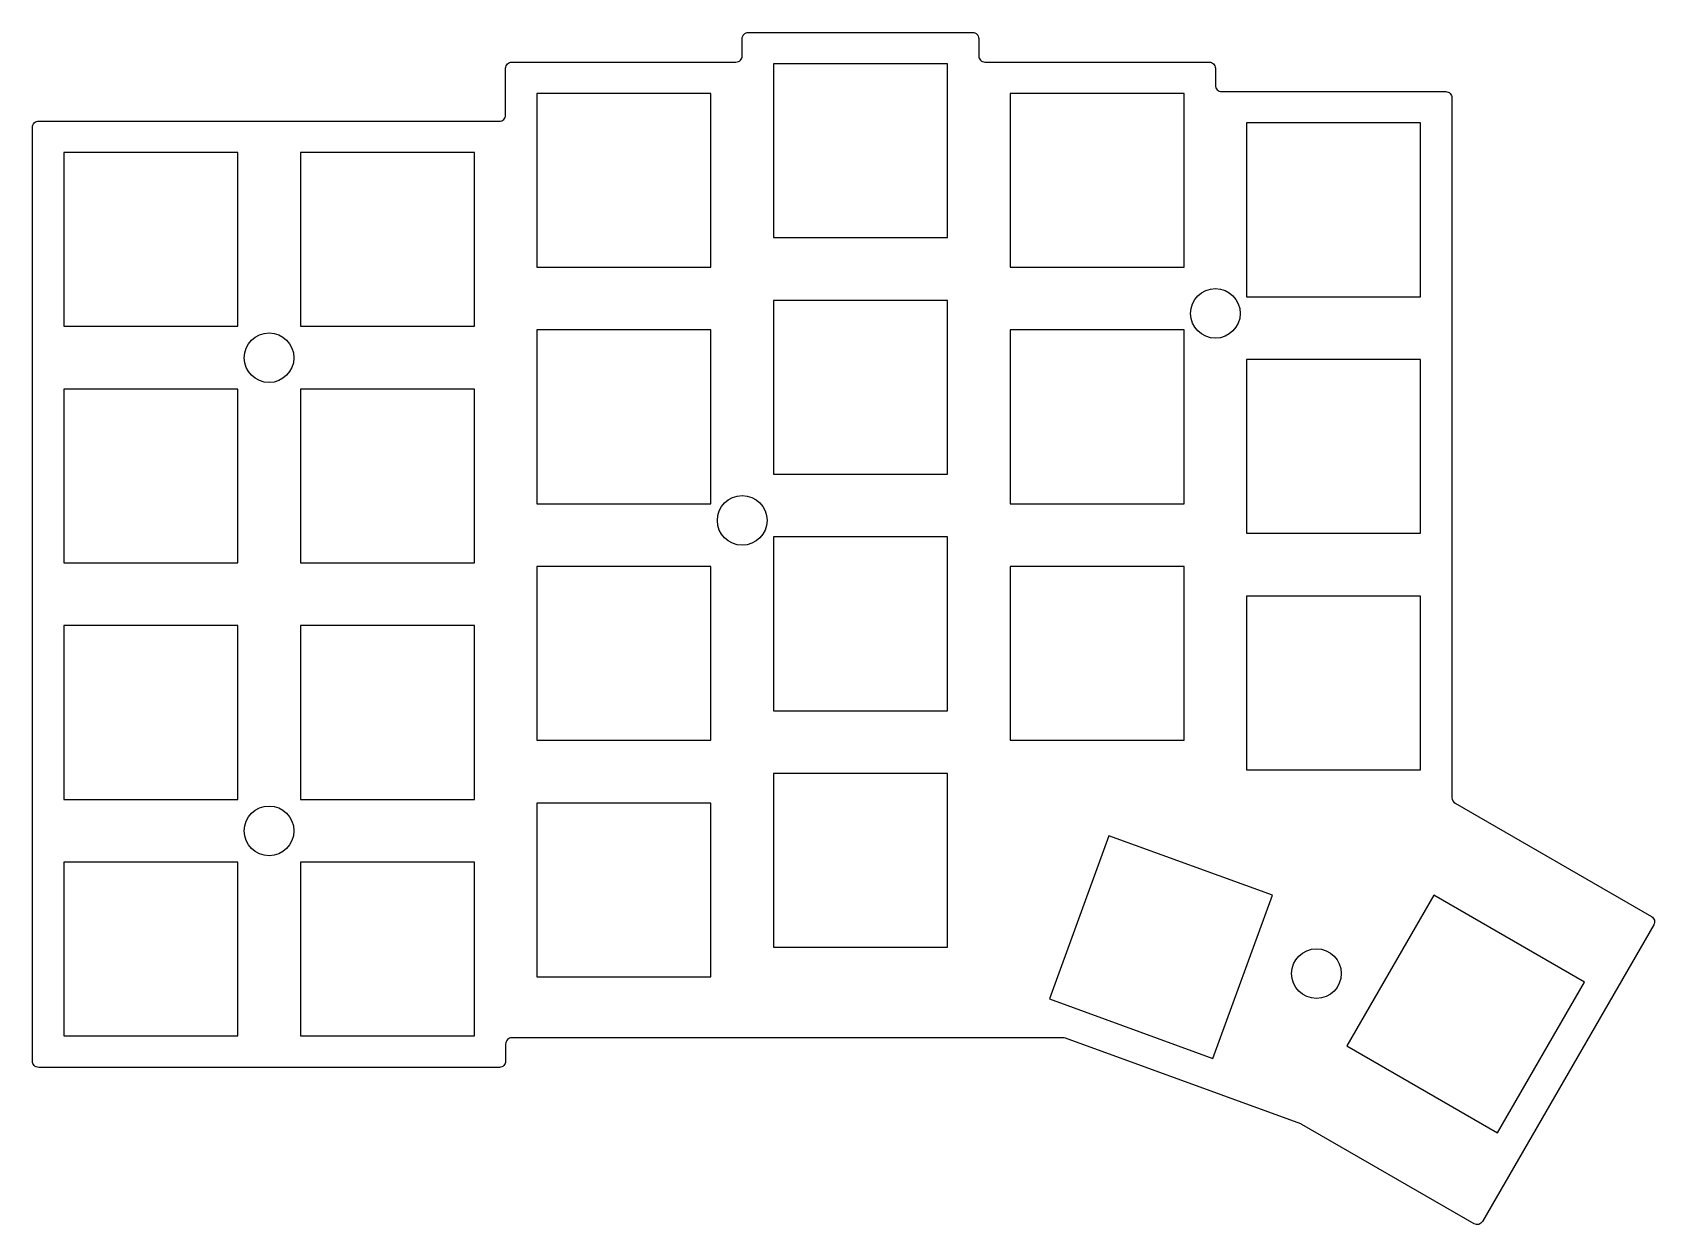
# Model space of a CAD drawing. Header units: millimetres. Extents: x 15 to 145, y 5 to 101.
import ezdxf

# ---------------------------------------------------------------- set-up
doc = ezdxf.new("R2010")
doc.units = ezdxf.units.MM
doc.layers.get('0').update_dxf_attribs({"linetype": 'CONTINUOUS'})

msp = doc.modelspace()

# ---------------------------------------------------------------- linework, layer by layer
msp.add_lwpolyline([(90.82, 100.95), (90.82, 99.56, 0.414214), (91.32, 99.06), (109.37, 99.06, -0.414214), (109.87, 98.56), (109.87, 97.18, 0.414214), (110.37, 96.68), (128.42, 96.68, -0.414214), (128.92, 96.18), (128.92, 39.82, 0.267949), (129.17, 39.39), (144.99, 30.26, -0.414227), (145.17, 29.57), (131.38, 5.69, -0.414192), (130.7, 5.51), (116.84, 13.51, 0.043646), (116.76, 13.55), (97.79, 20.45, 0.087495), (97.62, 20.48), (53.22, 20.48, 0.414214), (52.72, 19.98), (52.72, 18.6, -0.414214), (52.22, 18.1), (15.12, 18.1, -0.414214), (14.62, 18.6), (14.62, 93.8, -0.414214), (15.12, 94.3), (52.22, 94.3, 0.414214), (52.72, 94.8), (52.72, 98.56, -0.414214), (53.22, 99.06), (71.27, 99.06, 0.414214), (71.77, 99.56), (71.77, 100.95, -0.414214), (72.27, 101.45), (90.32, 101.45, -0.414214)], format="xyb", close=True)
for points in [[(88.3, 84.92), (88.3, 98.92), (74.29, 98.92), (74.29, 84.92)], [(69.25, 82.54), (69.25, 96.54), (55.24, 96.54), (55.24, 82.54)], [(107.35, 82.54), (107.35, 96.54), (93.34, 96.54), (93.34, 82.54)], [(126.39, 80.16), (126.39, 94.16), (112.39, 94.16), (112.39, 80.16)], [(17.14, 91.78), (17.14, 77.78), (31.15, 77.78), (31.15, 91.78)], [(36.19, 77.78), (50.2, 77.78), (50.2, 91.78), (36.19, 91.78)], [(74.29, 79.87), (74.29, 65.87), (88.3, 65.87), (88.3, 79.87)], [(69.25, 77.49), (55.24, 77.49), (55.24, 63.49), (69.25, 63.49)], [(93.34, 77.49), (93.34, 63.49), (107.35, 63.49), (107.35, 77.49)], [(112.39, 61.11), (126.39, 61.11), (126.39, 75.11), (112.39, 75.11)], [(17.14, 58.73), (31.15, 58.73), (31.15, 72.73), (17.14, 72.73)], [(50.2, 58.73), (50.2, 72.73), (36.19, 72.73), (36.19, 58.73)], [(88.3, 60.82), (74.29, 60.82), (74.29, 46.82), (88.3, 46.82)], [(69.25, 58.44), (55.24, 58.44), (55.24, 44.44), (69.25, 44.44)], [(93.34, 58.44), (93.34, 44.44), (107.35, 44.44), (107.35, 58.44)], [(126.39, 42.06), (126.39, 56.06), (112.39, 56.06), (112.39, 42.06)], [(17.14, 53.68), (17.14, 39.68), (31.15, 39.68), (31.15, 53.68)], [(36.19, 53.68), (36.19, 39.68), (50.2, 39.68), (50.2, 53.68)], [(74.29, 41.77), (74.29, 27.77), (88.3, 27.77), (88.3, 41.77)], [(55.24, 25.39), (69.25, 25.39), (69.25, 39.39), (55.24, 39.39)], [(109.67, 18.82), (114.46, 31.97), (101.3, 36.76), (96.52, 23.61)], [(31.15, 20.63), (31.15, 34.63), (17.14, 34.63), (17.14, 20.63)], [(50.2, 34.63), (36.19, 34.63), (36.19, 20.63), (50.2, 20.63)], [(120.46, 19.83), (132.59, 12.83), (139.59, 24.96), (127.46, 31.96)]]:
    msp.add_lwpolyline(points, close=True)
for centre in [(109.87, 78.82), (33.67, 75.25), (71.77, 62.15), (33.67, 37.15), (118.01, 25.65)]:
    msp.add_circle(centre, 2)

doc.saveas('drawing.dxf')
